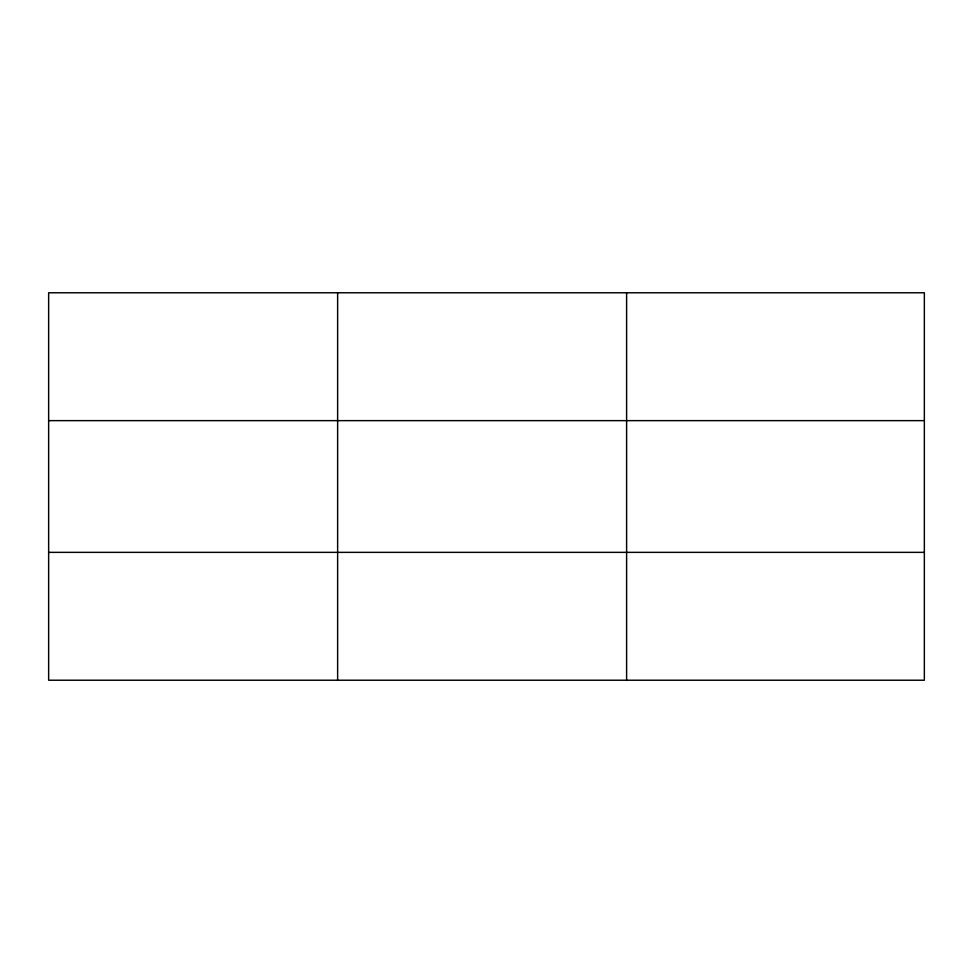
<?xml version="1.0" encoding="UTF-8"?>
<svg xmlns="http://www.w3.org/2000/svg" width="973" height="973" viewBox="0 0 973 973"><rect width="100%" height="100%" fill="white"/><g stroke="black" fill="none" stroke-linecap="round" stroke-linejoin="round"><path stroke-width="1.46" d="M337.631 292.776L337.631 680.224M626.612 292.776L626.612 680.224M924.35 420.64L924.35 292.776L48.65 292.776L48.65 680.224L924.35 680.224L924.35 420.64L48.65 420.64M48.65 552.36L924.35 552.36"/></g></svg>
